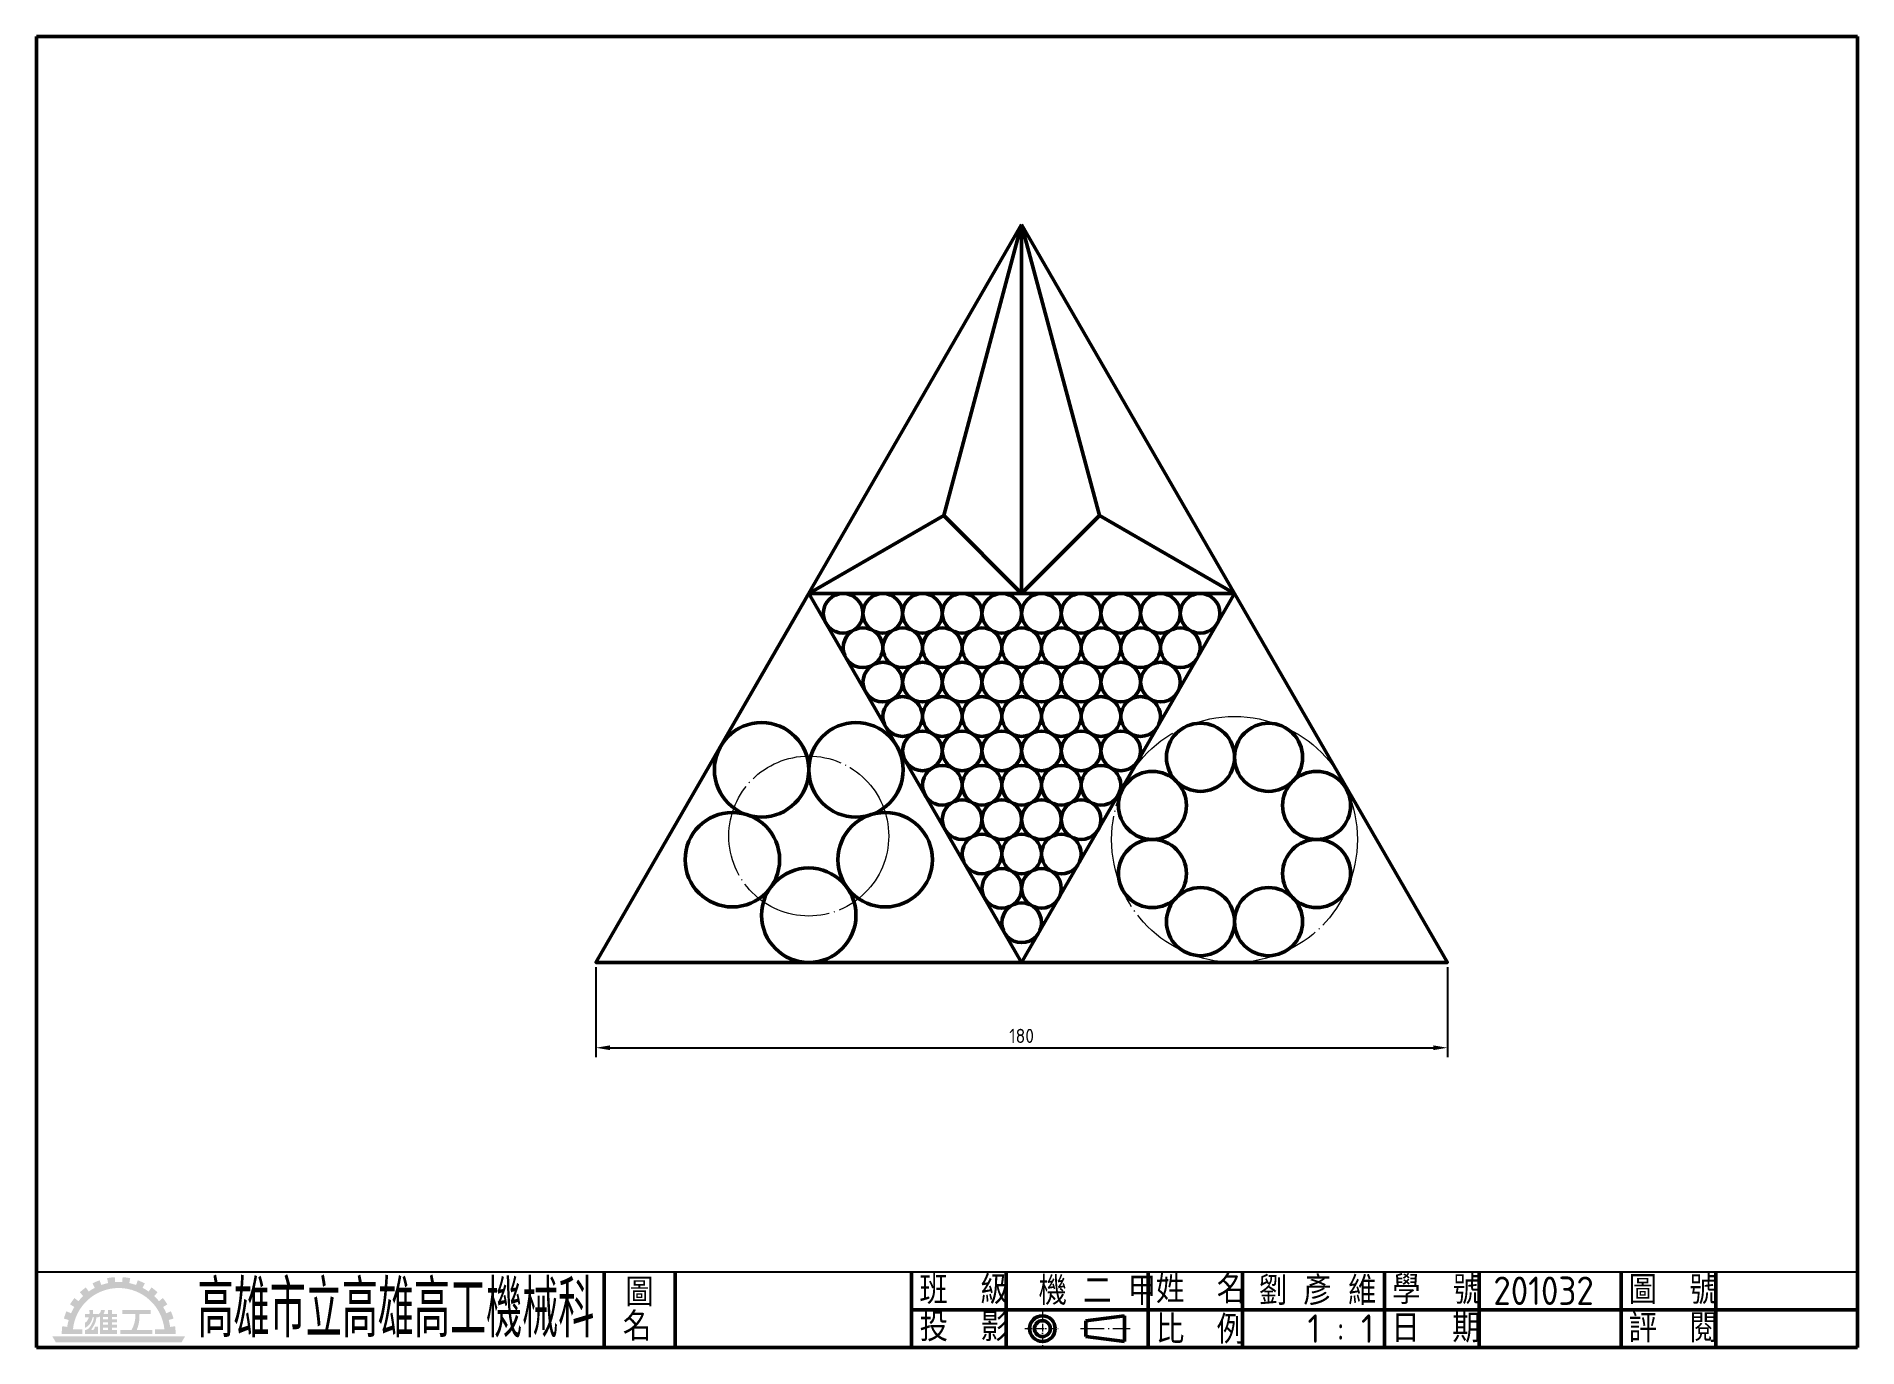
# Model space of a CAD drawing. Extents: x 25 to 410, y 10 to 287.
import ezdxf
from ezdxf.enums import TextEntityAlignment as Align

# ---------------------------------------------------------------- set-up
doc = ezdxf.new("R2010")
doc.units = 0
doc.header["$PDMODE"] = 3
for name, pattern in [('中心線', [22.2, 20, -1, 0.2, -1]), ('中心線5', [6.8, 5, -0.8, 0.2, -0.8]), ('中心線5偏位', [5.1, 2, -0.5, 0.1, -0.5, 2])]:
    doc.linetypes.add(name, pattern=pattern)
doc.layers.get('0').update_dxf_attribs({"linetype": 'CONTINUOUS'})
doc.layers.get('Defpoints').update_dxf_attribs({"linetype": 'CONTINUOUS'})
for name, color, linetype, lineweight in [('中心線層', 2, '中心線', 18), ('尺度線層', 3, 'CONTINUOUS', 18), ('文字層', 6, 'CONTINUOUS', 18), ('輪廓線層', 7, 'CONTINUOUS', 50)]:
    doc.layers.add(name, color=color, linetype=linetype, lineweight=lineweight)
doc.styles.add('CNS', font='isocp.shx', dxfattribs={"bigfont": 'chineset.shx'})
doc.dimstyles.new('CNS', dxfattribs={"dimscale": 0, "dimtxt": 3, "dimasz": 3, "dimexe": 2, "dimexo": 1, "dimgap": 1, "dimtad": 1, "dimdsep": 46, "dimtxsty": 'CNS', "dimcen": 0, "dimclrt": 1, "dimadec": 0, "dimazin": 0, "dimtfac": 1, "dimtmove": 0, "dimatfit": 3, "dimfxl": 1, "dimtolj": 1, "dimtzin": 0, "dimarcsym": 0})

# ---------------------------------------------------------------- blocks, each defined once
blk = doc.blocks.new('*D1')
at = {"layer": 'Defpoints', "color": 0}
for p in [(143.28, 91.36), (323.28, 91.36), (323.28, 73.34)]:
    blk.add_point(p, dxfattribs=at)
at = {"layer": '尺度線層', "color": 0, "lineweight": -2}
for p, q in [((143.28, 90.36), (143.28, 71.34)), ((323.28, 90.36), (323.28, 71.34)), ((146.28, 73.34), (320.28, 73.34))]:
    blk.add_line(p, q, dxfattribs=at)
at = {"layer": '尺度線層', "color": 0}
for points in [[(146.28, 73.84), (146.28, 72.84), (143.28, 73.34)], [(320.28, 73.84), (320.28, 72.84), (323.28, 73.34)]]:
    blk.add_solid(points, dxfattribs=at)
at = {"layer": '尺度線層', "color": 1, "insert": (233.28, 75.84), "char_height": 3, "attachment_point": 5, "style": 'CNS'}
blk.add_mtext('\\A1;180', dxfattribs=at)

msp = doc.modelspace()

# ---------------------------------------------------------------- hatches: boundary and pattern name
at = {"layer": '文字層'}
h = msp.add_hatch(color=256, dxfattribs=at)
h.paths.add_polyline_path([(47.444, 22.616), (47.93, 23.553, 0.034161), (46.423, 24.208), (46.069, 23.213, 0.034161), (44.626, 23.617), (44.841, 24.651, 0.034161), (43.213, 24.875), (43.141, 23.821, 0.034161), (41.642, 23.821), (41.57, 24.875, 0.034161), (39.942, 24.651), (40.157, 23.617, 0.034161), (38.714, 23.213), (38.36, 24.208, 0.034161), (36.853, 23.553), (37.339, 22.616, 0.034161), (36.058, 21.837), (35.449, 22.699, 0.034161), (34.174, 21.663), (34.895, 20.891, 0.034161), (33.872, 19.795), (33.053, 20.462, 0.034161), (32.105, 19.119), (33.008, 18.571, 0.034161), (32.318, 17.24), (31.35, 17.661, 0.034161), (30.799, 16.112), (31.816, 15.827, 0.034161), (31.511, 14.36), (30.465, 14.504, 0.034161), (30.353, 12.864), (32.676, 12.864), (34.725, 12.864), (34.725, 13.815), (32.723, 13.815, -0.906522), (52.06, 13.815), (50.058, 13.815), (50.058, 12.864), (52.107, 12.864), (54.43, 12.864, 0.034161), (54.318, 14.504), (53.271, 14.36, 0.034161), (52.966, 15.827), (53.983, 16.112, 0.034161), (53.433, 17.661), (52.465, 17.24, 0.034161), (51.775, 18.571), (52.677, 19.119, 0.034161), (51.73, 20.462), (50.911, 19.795, 0.034161), (49.887, 20.891), (50.608, 21.663, 0.034161), (49.334, 22.699), (48.725, 21.837, 0.034161)])
h.paths.add_polyline_path([(56.436, 12.4), (28.347, 12.4), (29.086, 11.133), (55.697, 11.133)])
h.paths.add_polyline_path([(46.772, 16.976, -0.4324623), (46.877, 17.088), (49.129, 17.088), (49.129, 17.933), (43.173, 17.933), (43.173, 17.088), (45.816, 17.088, -0.4062896), (45.922, 16.986, -0.1355675), (45.125, 13.763, -0.2710986), (45.033, 13.709), (42.771, 13.709), (42.771, 12.864), (49.53, 12.864), (49.53, 13.709), (46.349, 13.709, -0.534383), (46.251, 13.855, 0.1140408)], flags=17)
edge = h.paths.add_edge_path(flags=17)
edge.add_line((42.011, 17.088), (40.955, 17.088))
edge.add_line((40.955, 17.088), (40.955, 17.933))
edge.add_line((40.955, 17.933), (40.11, 17.933))
edge.add_line((40.11, 17.933), (40.11, 17.088))
edge.add_line((40.11, 17.088), (39.187, 17.088))
edge.add_arc((36.665, 18.427), 2.855, 332.04919, 350.04876)
edge.add_line((39.477, 17.933), (38.632, 17.933))
edge.add_arc((37.652, 17.916), 0.98, -69.28167, 0.98538, ccw=False)
edge.add_line((37.999, 17), (37.998, 17.088))
edge.add_line((37.998, 17.088), (36.943, 17.088))
edge.add_spline(control_points=[(36.943, 17.088), (36.943, 17.089), (36.958, 17.371), (36.968, 17.652), (36.971, 17.933)], knot_values=[0, 0, 0, 0, 0.0095957, 4.0021691, 4.0021691, 4.0021691, 4.0021691], degree=3, periodic=0)
edge.add_line((36.971, 17.933), (36.204, 17.933))
edge.add_spline(control_points=[(36.204, 17.933), (36.213, 17.666), (36.243, 17.394), (36.228, 17.128)], knot_values=[0, 0, 0, 0, 3.8001495, 3.8001495, 3.8001495, 3.8001495], degree=3, periodic=0)
edge.add_arc((36.185, 17.131), 0.0422, -90, 0.98697, ccw=False)
edge.add_line((36.185, 17.088), (35.253, 17.088))
edge.add_line((35.253, 17.088), (35.253, 16.408))
edge.add_line((35.253, 16.408), (36.057, 16.408))
edge.add_spline(control_points=[(36.057, 16.408), (36.078, 16.332), (35.96, 16.031), (35.732, 15.602), (35.417, 15.324), (35.253, 15.249)], knot_values=[7.3300886, 7.3300886, 7.3300886, 7.3300886, 8.5708359, 11.5701734, 14.1242576, 14.1242576, 14.1242576, 14.1242576], degree=3, periodic=0)
edge.add_line((35.253, 15.249), (35.253, 14.178))
edge.add_spline(control_points=[(35.253, 14.178), (35.487, 14.263), (36.028, 14.577), (36.54, 15.345), (36.803, 16.009), (36.869, 16.352), (36.878, 16.408)], knot_values=[7.2349194, 7.2349194, 7.2349194, 7.2349194, 10.7683339, 15.8632474, 20.0182649, 20.8272028, 20.8272028, 20.8272028, 20.8272028], degree=3, periodic=0)
edge.add_line((36.878, 16.408), (37.154, 16.394))
edge.add_spline(control_points=[(37.154, 16.394), (37.133, 16.054), (36.941, 15.401), (36.475, 14.575), (35.975, 13.884), (35.463, 13.712), (35.253, 13.709)], knot_values=[0, 0, 0, 0, 4.8346594, 9.4113524, 13.5713852, 16.5633311, 16.5633311, 16.5633311, 16.5633311], degree=3, periodic=0)
edge.add_line((35.253, 13.709), (35.253, 12.864))
edge.add_line((35.253, 12.864), (37.998, 12.864))
edge.add_line((37.998, 12.864), (37.998, 14.387))
edge.add_line((37.998, 14.387), (37.389, 14.387))
edge.add_arc((37.389, 14.303), 0.0845, 90, 183.95095)
edge.add_arc((36.676, 14.253), 0.63, -55.81642, 3.95095, ccw=False)
edge.add_line((37.03, 13.732), (36.7, 13.732))
edge.add_arc((36.7, 13.817), 0.0845, 142.65089, 270, ccw=False)
edge.add_spline(control_points=[(36.633, 13.868), (36.798, 14.085), (37.112, 14.583), (37.548, 15.41), (37.643, 16.069), (37.668, 16.408)], knot_values=[0, 0, 0, 0, 3.8826483, 8.339679, 13.167216, 13.167216, 13.167216, 13.167216], degree=3, periodic=0)
edge.add_line((37.668, 16.408), (38.003, 16.408))
edge.add_arc((37.725, 18.151), 1.765, 279.05865, 293.21741)
edge.add_line((38.421, 16.529), (38.421, 12.864))
edge.add_line((38.421, 12.864), (42.011, 12.864))
edge.add_line((42.011, 12.864), (42.011, 13.709))
edge.add_line((42.011, 13.709), (40.955, 13.709))
edge.add_line((40.955, 13.709), (40.955, 14.202))
edge.add_line((40.955, 14.202), (42.011, 14.202))
edge.add_line((42.011, 14.202), (42.011, 14.836))
edge.add_line((42.011, 14.836), (40.955, 14.836))
edge.add_line((40.955, 14.836), (40.955, 15.328))
edge.add_line((40.955, 15.328), (42.011, 15.328))
edge.add_line((42.011, 15.328), (42.011, 15.962))
edge.add_line((42.011, 15.962), (40.955, 15.962))
edge.add_line((40.955, 15.962), (40.955, 16.455))
edge.add_line((40.955, 16.455), (42.011, 16.455))
edge.add_line((42.011, 16.455), (42.011, 17.088))
h.paths.add_polyline_path([(40.11, 16.455), (40.11, 15.962), (39.097, 15.962), (39.097, 16.455)], flags=16)
h.paths.add_polyline_path([(40.11, 15.328), (40.11, 14.836), (39.097, 14.836), (39.097, 15.328)], flags=16)
h.paths.add_polyline_path([(40.11, 14.202), (40.11, 13.709), (39.097, 13.709), (39.097, 14.202)], flags=16)

# ---------------------------------------------------------------- linework, layer by layer
msp.add_line((25, 26), (410, 26))
at = {"layer": '中心線層', "linetype": '中心線5偏位', "ltscale": 0.8}
for p, q in [((237.67, 17.52), (237.67, 10.434)), ((233.925, 14), (241.256, 14))]:
    msp.add_line(p, q, dxfattribs=at)
at = {"layer": '中心線層', "linetype": '中心線5'}
msp.add_line((245.756, 14), (256.208, 14), dxfattribs=at)
at = {"layer": '中心線層'}
for centre, radius in [((278.282, 117.343), 25.981), ((188.282, 118.065), 16.902)]:
    msp.add_circle(centre, radius, dxfattribs=at)
at = {"layer": '輪廓線層', "color": 5}
for p, q in [((410, 287), (25, 287)), ((25, 287), (25, 10)), ((410, 10), (410, 287)), ((25, 10), (410, 10))]:
    msp.add_line(p, q, dxfattribs=at)
at = {"layer": '輪廓線層'}
for p, q in [((216.811, 185.776), (233.282, 247.247)), ((233.282, 247.247), (233.282, 169.305)), ((249.753, 185.776), (233.282, 247.247)), ((188.275, 169.301), (216.811, 185.776)), ((216.811, 185.776), (233.282, 169.305)), ((249.753, 185.776), (233.282, 169.305)), ((278.289, 169.301), (249.753, 185.776)), ((188.279, 169.309), (143.282, 91.363)), ((188.282, 169.305), (143.282, 91.363)), ((188.279, 169.309), (233.282, 91.363)), ((188.282, 169.305), (278.282, 169.305)), ((233.282, 91.363), (188.282, 169.305)), ((188.282, 169.305), (233.282, 91.363)), ((188.282, 169.305), (278.282, 169.305)), ((233.282, 91.363), (188.282, 169.305)), ((278.282, 169.305), (233.282, 91.363)), ((278.282, 169.305), (233.282, 91.363)), ((278.282, 169.305), (233.282, 91.363)), ((278.282, 169.305), (323.282, 91.363)), ((233.282, 91.363), (143.282, 91.363)), ((188.282, 91.363), (143.282, 91.363)), ((166.257, 91.363), (233.282, 91.363)), ((233.282, 91.363), (323.282, 91.363)), ((246.862, 15.673), (254.99, 16.709)), ((246.862, 15.673), (246.862, 12.327)), ((254.99, 16.709), (254.99, 11.291)), ((246.862, 12.327), (254.99, 11.291))]:
    msp.add_line(p, q, dxfattribs=at)
at = {"layer": '輪廓線層', "color": 4}
for p, q in [((145, 10), (145, 26)), ((160, 10), (160, 26)), ((210, 10), (210, 26)), ((230, 10), (230, 26)), ((260, 10), (260, 26)), ((280, 10), (280, 26)), ((310, 10), (310, 26)), ((330, 10), (330, 26)), ((360, 10), (360, 26)), ((380, 10), (380, 26)), ((210, 18), (410, 18))]:
    msp.add_line(p, q, dxfattribs=at)
at = {"layer": '輪廓線層'}
for points in [[(233.282, 247.247), (143.282, 91.363), (323.282, 91.363)], [(323.282, 91.363), (278.282, 169.305), (233.282, 91.363)]]:
    msp.add_lwpolyline(points, close=True, dxfattribs=at)
for centre, radius in [((195.544, 165.112), 4.193), ((203.93, 165.112), 4.193), ((212.317, 165.112), 4.193), ((220.703, 165.112), 4.193), ((229.089, 165.112), 4.193), ((237.475, 165.112), 4.193), ((245.861, 165.112), 4.193), ((254.247, 165.112), 4.193), ((262.633, 165.112), 4.193), ((271.019, 165.112), 4.193), ((199.737, 157.849), 4.193), ((208.124, 157.849), 4.193), ((216.51, 157.849), 4.193), ((224.896, 157.849), 4.193), ((233.282, 157.849), 4.193), ((241.668, 157.849), 4.193), ((250.054, 157.849), 4.193), ((258.44, 157.849), 4.193), ((266.826, 157.849), 4.193), ((203.93, 150.587), 4.193), ((212.317, 150.587), 4.193), ((220.703, 150.587), 4.193), ((229.089, 150.587), 4.193), ((237.475, 150.587), 4.193), ((245.861, 150.587), 4.193), ((254.247, 150.587), 4.193), ((262.633, 150.587), 4.193), ((208.124, 143.324), 4.193), ((216.51, 143.324), 4.193), ((224.896, 143.324), 4.193), ((233.282, 143.324), 4.193), ((241.668, 143.324), 4.193), ((250.054, 143.324), 4.193), ((258.44, 143.324), 4.193), ((178.302, 132.059), 9.98), ((198.262, 132.059), 9.98), ((212.317, 136.062), 4.193), ((220.703, 136.062), 4.193), ((229.089, 136.062), 4.193), ((237.475, 136.062), 4.193), ((245.861, 136.062), 4.193), ((254.247, 136.062), 4.193), ((271.091, 134.703), 7.191), ((285.472, 134.703), 7.191), ((216.51, 128.799), 4.193), ((224.896, 128.799), 4.193), ((233.282, 128.799), 4.193), ((241.668, 128.799), 4.193), ((250.054, 128.799), 4.193), ((260.922, 124.534), 7.191), ((295.642, 124.534), 7.191), ((220.703, 121.537), 4.193), ((229.089, 121.537), 4.193), ((237.475, 121.537), 4.193), ((245.861, 121.537), 4.193), ((172.134, 113.075), 9.98), ((204.43, 113.075), 9.98), ((224.896, 114.274), 4.193), ((233.282, 114.274), 4.193), ((241.668, 114.274), 4.193), ((260.922, 110.153), 7.191), ((295.642, 110.153), 7.191), ((188.282, 101.343), 9.98), ((229.089, 107.011), 4.193), ((237.475, 107.011), 4.193), ((271.091, 99.984), 7.191), ((285.472, 99.984), 7.191), ((233.282, 99.749), 4.193), ((237.67, 14), 2.709), ((237.67, 14), 1.673)]:
    msp.add_circle(centre, radius, dxfattribs=at)

# ---------------------------------------------------------------- texts
at = {"layer": '文字層', "style": 'CNS', "width": 0.63661}
msp.add_text('高雄市立高雄高工機械科', height=12, dxfattribs=at).set_placement((59.063, 12.133), (142.937, 12.133), align=Align.FIT)
at = {"layer": '文字層', "style": 'CNS'}
for s, p in [('圖', (149.477, 18.674)), ('班  級', (211.66, 19.175)), ('  機 二 甲', (230, 19)), ('姓  名', (261.674, 19.359)), (' 劉 彥 維', (280, 19)), ('學  號', (311.613, 19.188)), ('201032', (333, 19)), ('圖  號', (361.589, 19.177)), ('名', (148.974, 11.447)), ('投  影', (211.727, 11.323)), ('比  例', (261.676, 10.825)), ('    1 : 1', (280, 11)), ('日  期', (311.444, 11.107)), ('評  閱', (361.602, 11.103))]:
    msp.add_text(s, height=6, dxfattribs=at).set_placement(p)

# ---------------------------------------------------------------- dimensions: what is measured, and where the dimension line sits
at = {"layer": '尺度線層'}
dim = msp.add_aligned_dim(p1=(143.282, 91.363), p2=(323.282, 91.363), distance=-18.026, dimstyle='CNS', override={"dimscale": 1}, dxfattribs=at)
dim.commit()
dim.dimension.update_dxf_attribs({"geometry": '*D1', "text_midpoint": (233.282, 75.837)})

doc.saveas('drawing.dxf')
